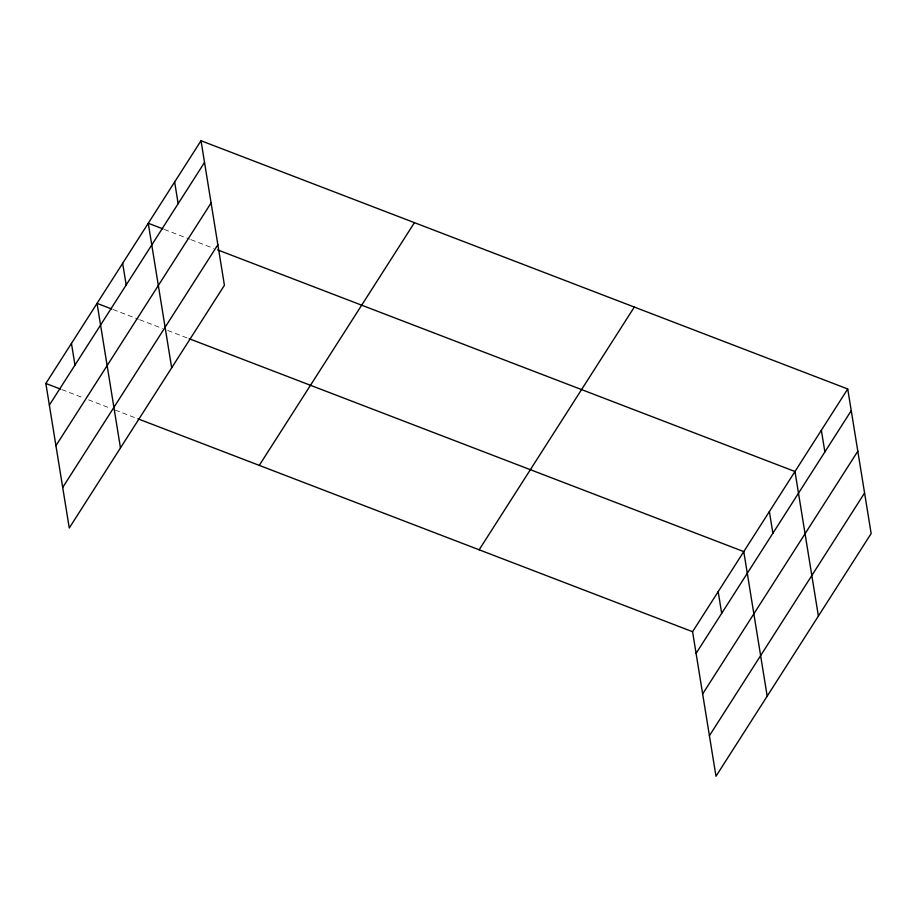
<?xml version="1.0" encoding="UTF-8"?>
<svg xmlns="http://www.w3.org/2000/svg" width="917" height="917" viewBox="0 0 917 917"><rect width="100%" height="100%" fill="white"/><g stroke="black" fill="none" stroke-linecap="round" stroke-linejoin="round"><path stroke-width="0.69" stroke-dasharray="4.58 3.44" d="M164.269 229.41L189.613 239.131M190.942 239.646L213.615 248.347M113.066 309.51L138.41 319.242M139.739 319.746L162.412 328.458M167.754 330.498L187.756 338.178M61.852 389.61L83.195 397.806M88.536 399.846L109.88 408.042M115.21 410.094L136.553 418.278"/><path stroke-width="1.38" d="M201.018 140.737L224.424 285.29L69.268 528.02L45.85 383.466L201.018 140.737L847.732 388.98L871.15 533.534L715.982 776.263L692.576 631.71L847.732 388.98M49.358 405.154L204.525 162.424M55.926 445.708L211.093 202.966M62.7 487.477L217.868 244.747M259.27 465.389L414.438 222.659M479.155 549.787L634.323 307.057M696.083 653.397L851.251 410.667M702.651 693.951L857.819 451.21M709.414 735.721L864.582 492.991M162.928 228.895L148.256 223.267L171.674 367.82M217.616 249.882L794.982 471.51L818.388 616.064M111.725 308.995L97.053 303.367L120.471 447.92M189.097 338.694L743.779 551.61L767.185 696.163M45.85 383.466L60.522 389.095M137.882 418.794L692.576 631.71M821.357 430.245L824.876 451.932M769.374 511.56L772.893 533.247M718.171 591.66L721.69 613.347M174.643 182.002L178.15 203.689M122.66 263.317L126.168 285.004M71.457 343.417L74.965 365.104"/></g></svg>
